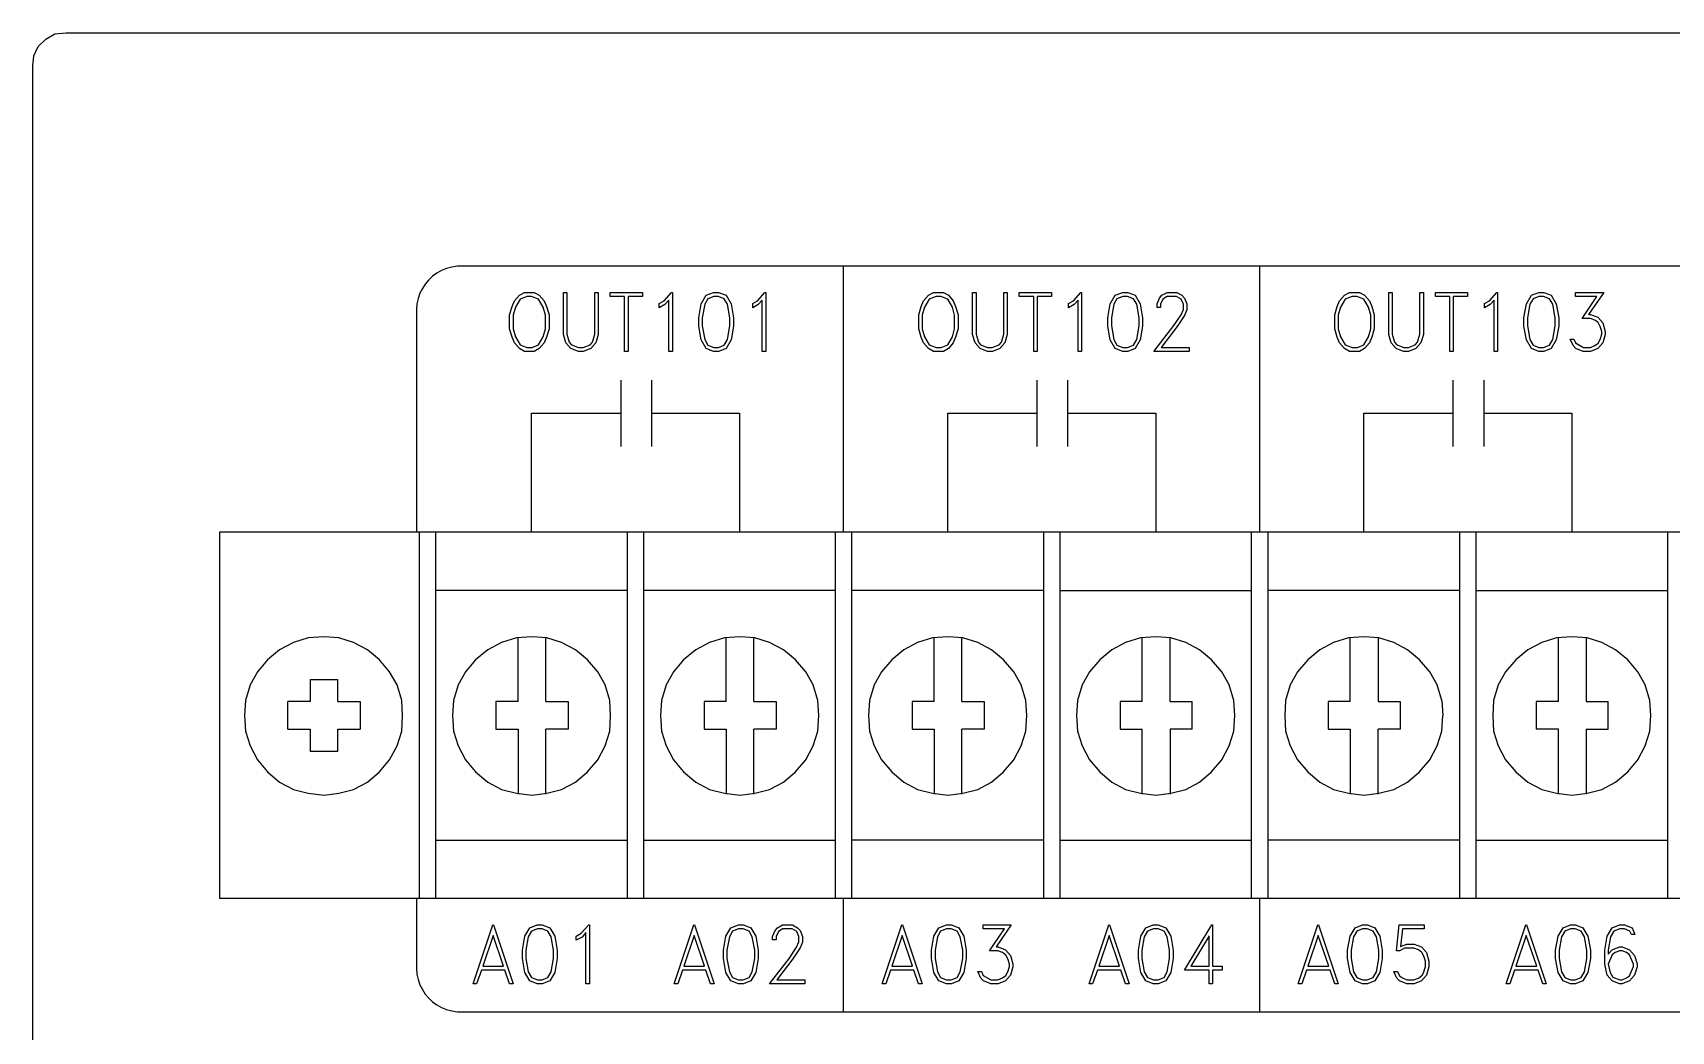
# Model space of a CAD drawing. Extents: x 3.4 to 20.6, y 5.2 to 12.5.
# Drawn here: x 3.375 to 6.328, y 10.683 to 12.482 of the extents above; entities that cross this region are included whole.
import ezdxf

# ---------------------------------------------------------------- set-up
doc = ezdxf.new("R2010")
doc.units = 0
doc.header["$MEASUREMENT"] = 0
doc.layers.get('0').update_dxf_attribs({"linetype": 'CONTINUOUS'})

msp = doc.modelspace()

# ---------------------------------------------------------------- linework, layer by layer
for points in [[(3.375, 12.4217), (3.3767, 12.44), (3.385, 12.4567), (3.3983, 12.47), (3.415, 12.48), (3.435, 12.4817), (20.5633, 12.4817)], [(20.5633, 5.5167), (3.435, 5.5167), (3.415, 5.5183), (3.3983, 5.5283), (3.385, 5.5417), (3.3767, 5.5583), (3.375, 5.5767), (3.375, 12.4217)], [(6.4503, 12.0612), (6.3227, 12.0612), (6.1974, 12.0612), (6.0747, 12.0612), (5.9547, 12.0612), (5.8375, 12.0612), (5.7232, 12.0612), (5.6119, 12.0612), (5.5037, 12.0612), (5.3987, 12.0612), (5.2972, 12.0612), (5.1991, 12.0612), (5.1514, 12.0612), (5.1046, 12.0612), (5.0587, 12.0612), (5.0138, 12.0612), (4.9698, 12.0612), (4.9269, 12.0612), (4.8848, 12.0612), (4.8438, 12.0612), (4.8039, 12.0612), (4.7649, 12.0612), (4.727, 12.0612), (4.6901, 12.0612), (4.6543, 12.0612), (4.6196, 12.0612), (4.5861, 12.0612), (4.5536, 12.0612), (4.5222, 12.0612), (4.492, 12.0612), (4.463, 12.0612), (4.4351, 12.0612), (4.4084, 12.0612), (4.383, 12.0612), (4.3587, 12.0612), (4.3357, 12.0612), (4.3139, 12.0612), (4.2934, 12.0612), (4.2742, 12.0612), (4.2562, 12.0612), (4.2396, 12.0612), (4.2242, 12.0612), (4.2103, 12.0612), (4.1976, 12.0612), (4.1863, 12.0612), (4.1764, 12.0612), (4.1679, 12.0612), (4.1608, 12.0612), (4.1552, 12.0612), (4.1509, 12.0612), (4.1481, 12.0612), (4.1468, 12.0612), (4.1456, 12.0612), (4.1405, 12.0609), (4.1305, 12.0595), (4.121, 12.057), (4.112, 12.0533), (4.1035, 12.0486), (4.0958, 12.0429), (4.0888, 12.0364), (4.0826, 12.029), (4.0773, 12.021), (4.073, 12.0123), (4.0697, 12.0031), (4.0676, 11.9933), (4.0667, 11.9832), (4.0667, 11.9811), (4.0667, 11.9805), (4.0667, 11.9767), (4.0667, 11.9696), (4.0667, 11.9597), (4.0667, 11.9471), (4.0667, 11.9322), (4.0667, 11.9152), (4.0667, 11.8964), (4.0667, 11.8762), (4.0667, 11.8548), (4.0667, 11.8094), (4.0667, 11.7627), (4.0667, 11.7169), (4.0667, 11.6951), (4.0667, 11.6743), (4.0667, 11.6549), (4.0667, 11.6372), (4.0667, 11.6214), (4.0667, 11.6079), (4.0667, 11.5968), (4.0667, 11.5886), (4.0667, 11.5834), (4.0667, 11.5817)], [(4.8367, 11.5817), (4.8367, 12.0612)], [(5.5867, 11.5817), (5.5867, 12.0612)], [(4.3056, 11.9483), (4.3011, 11.9331), (4.2968, 11.9229), (4.2879, 11.9128), (4.2789, 11.9077), (4.2611, 11.9077), (4.2521, 11.9128), (4.2432, 11.9229), (4.2389, 11.9331), (4.2344, 11.9483), (4.2344, 11.9732), (4.2389, 11.9883), (4.2432, 11.9985), (4.2521, 12.0087), (4.2611, 12.0138), (4.2789, 12.0138), (4.2879, 12.0087), (4.2968, 11.9985), (4.3011, 11.9883), (4.3056, 11.9732), (4.3056, 11.9483)], [(4.2993, 11.9485), (4.2993, 11.9729), (4.2952, 11.9874), (4.2867, 12.0018), (4.2742, 12.0066), (4.2658, 12.0066), (4.2533, 12.0018), (4.2449, 11.9874), (4.2407, 11.9729), (4.2407, 11.9485), (4.2449, 11.9341), (4.2533, 11.9197), (4.2658, 11.9149), (4.2752, 11.9149), (4.2867, 11.9197), (4.2952, 11.9341), (4.2993, 11.9485)], [(4.3942, 11.9383), (4.3897, 11.9231), (4.3807, 11.9128), (4.3674, 11.9077), (4.3585, 11.9077), (4.3451, 11.9128), (4.3361, 11.9231), (4.3317, 11.9383), (4.3317, 12.0138), (4.3379, 12.0138), (4.3379, 11.9387), (4.3422, 11.9242), (4.3461, 11.9197), (4.3587, 11.9149), (4.3671, 11.9149), (4.3797, 11.9197), (4.3837, 11.9242), (4.3879, 11.9387), (4.3879, 12.0138), (4.3942, 12.0138), (4.3942, 11.9383)], [(4.474, 12.0066), (4.448, 12.0066), (4.448, 11.9077), (4.4418, 11.9077), (4.4418, 12.0066), (4.4158, 12.0066), (4.4158, 12.0138), (4.474, 12.0138), (4.474, 12.0066)], [(4.5279, 11.9077), (4.5217, 11.9077), (4.5217, 12), (4.5146, 11.9919), (4.5043, 11.9861), (4.5043, 11.9936), (4.5134, 11.9988), (4.5266, 12.0138), (4.5279, 12.0138), (4.5279, 11.9077)], [(4.6381, 11.9532), (4.6338, 11.9282), (4.6247, 11.9128), (4.6113, 11.9077), (4.6023, 11.9077), (4.5889, 11.9128), (4.5799, 11.9282), (4.5755, 11.9532), (4.5755, 11.9683), (4.5799, 11.9933), (4.5889, 12.0087), (4.6023, 12.0138), (4.6113, 12.0138), (4.6247, 12.0087), (4.6338, 11.9933), (4.6381, 11.9683), (4.6381, 11.9532)], [(4.6318, 11.9535), (4.6318, 11.968), (4.6274, 11.9925), (4.6216, 12.0025), (4.611, 12.0066), (4.6026, 12.0066), (4.5919, 12.0025), (4.5862, 11.9925), (4.5818, 11.968), (4.5818, 11.9535), (4.5862, 11.929), (4.5919, 11.919), (4.6026, 11.9149), (4.611, 11.9149), (4.6216, 11.919), (4.6274, 11.929), (4.6318, 11.9535)], [(4.6963, 11.9077), (4.69, 11.9077), (4.69, 12), (4.6829, 11.9919), (4.6727, 11.9861), (4.6727, 11.9936), (4.6817, 11.9988), (4.6949, 12.0138), (4.6963, 12.0138), (4.6963, 11.9077)], [(5.0431, 11.9483), (5.0386, 11.9331), (5.0343, 11.9229), (5.0254, 11.9128), (5.0164, 11.9077), (4.9986, 11.9077), (4.9896, 11.9128), (4.9807, 11.9229), (4.9764, 11.9331), (4.972, 11.9483), (4.972, 11.9732), (4.9764, 11.9883), (4.9807, 11.9985), (4.9896, 12.0087), (4.9986, 12.0138), (5.0164, 12.0138), (5.0254, 12.0087), (5.0343, 11.9985), (5.0386, 11.9883), (5.0431, 11.9732), (5.0431, 11.9483)], [(5.0368, 11.9485), (5.0368, 11.9729), (5.0327, 11.9874), (5.0242, 12.0018), (5.0117, 12.0066), (5.0033, 12.0066), (4.9908, 12.0018), (4.9824, 11.9874), (4.9782, 11.9729), (4.9782, 11.9485), (4.9824, 11.9341), (4.9908, 11.9197), (5.0033, 11.9149), (5.0127, 11.9149), (5.0242, 11.9197), (5.0327, 11.9341), (5.0368, 11.9485)], [(5.1317, 11.9383), (5.1272, 11.9231), (5.1182, 11.9128), (5.1049, 11.9077), (5.096, 11.9077), (5.0826, 11.9128), (5.0736, 11.9231), (5.0692, 11.9383), (5.0692, 12.0138), (5.0754, 12.0138), (5.0754, 11.9387), (5.0797, 11.9242), (5.0836, 11.9197), (5.0962, 11.9149), (5.1046, 11.9149), (5.1172, 11.9197), (5.1212, 11.9242), (5.1254, 11.9387), (5.1254, 12.0138), (5.1317, 12.0138), (5.1317, 11.9383)], [(5.2115, 12.0066), (5.1855, 12.0066), (5.1855, 11.9077), (5.1793, 11.9077), (5.1793, 12.0066), (5.1533, 12.0066), (5.1533, 12.0138), (5.2115, 12.0138), (5.2115, 12.0066)], [(5.2654, 11.9077), (5.2592, 11.9077), (5.2592, 12), (5.2521, 11.9919), (5.2418, 11.9861), (5.2418, 11.9936), (5.2509, 11.9988), (5.2641, 12.0138), (5.2654, 12.0138), (5.2654, 11.9077)], [(5.3756, 11.9532), (5.3713, 11.9282), (5.3622, 11.9128), (5.3488, 11.9077), (5.3398, 11.9077), (5.3264, 11.9128), (5.3174, 11.9282), (5.313, 11.9532), (5.313, 11.9683), (5.3174, 11.9933), (5.3264, 12.0087), (5.3398, 12.0138), (5.3488, 12.0138), (5.3622, 12.0087), (5.3713, 11.9933), (5.3756, 11.9683), (5.3756, 11.9532)], [(5.3693, 11.9535), (5.3693, 11.968), (5.3649, 11.9925), (5.3591, 12.0025), (5.3485, 12.0066), (5.3401, 12.0066), (5.3294, 12.0025), (5.3237, 11.9925), (5.3193, 11.968), (5.3193, 11.9535), (5.3237, 11.929), (5.3294, 11.919), (5.3401, 11.9149), (5.3485, 11.9149), (5.3591, 11.919), (5.3649, 11.929), (5.3693, 11.9535)], [(5.4597, 11.9077), (5.396, 11.9077), (5.4321, 11.954), (5.4449, 11.9736), (5.4491, 11.9833), (5.4491, 11.9926), (5.4451, 12.0019), (5.4368, 12.0066), (5.4201, 12.0066), (5.4119, 12.0019), (5.4078, 11.9926), (5.4078, 11.9868), (5.4016, 11.9868), (5.4016, 11.9932), (5.406, 12.0035), (5.4105, 12.0087), (5.4196, 12.0138), (5.4374, 12.0138), (5.4464, 12.0087), (5.451, 12.0035), (5.4554, 11.9932), (5.4554, 11.9827), (5.451, 11.9725), (5.4379, 11.9526), (5.4091, 11.9149), (5.4597, 11.9149), (5.4597, 11.9077)], [(5.7931, 11.9483), (5.7886, 11.9331), (5.7843, 11.9229), (5.7754, 11.9128), (5.7664, 11.9077), (5.7486, 11.9077), (5.7396, 11.9128), (5.7307, 11.9229), (5.7264, 11.9331), (5.722, 11.9483), (5.722, 11.9732), (5.7264, 11.9883), (5.7307, 11.9985), (5.7396, 12.0087), (5.7486, 12.0138), (5.7664, 12.0138), (5.7754, 12.0087), (5.7843, 11.9985), (5.7886, 11.9883), (5.7931, 11.9732), (5.7931, 11.9483)], [(5.7868, 11.9485), (5.7868, 11.9729), (5.7827, 11.9874), (5.7742, 12.0018), (5.7617, 12.0066), (5.7533, 12.0066), (5.7408, 12.0018), (5.7324, 11.9874), (5.7282, 11.9729), (5.7282, 11.9485), (5.7324, 11.9341), (5.7408, 11.9197), (5.7533, 11.9149), (5.7627, 11.9149), (5.7742, 11.9197), (5.7827, 11.9341), (5.7868, 11.9485)], [(5.8817, 11.9383), (5.8772, 11.9231), (5.8682, 11.9128), (5.8549, 11.9077), (5.846, 11.9077), (5.8326, 11.9128), (5.8236, 11.9231), (5.8192, 11.9383), (5.8192, 12.0138), (5.8254, 12.0138), (5.8254, 11.9387), (5.8297, 11.9242), (5.8336, 11.9197), (5.8462, 11.9149), (5.8546, 11.9149), (5.8672, 11.9197), (5.8712, 11.9242), (5.8754, 11.9387), (5.8754, 12.0138), (5.8817, 12.0138), (5.8817, 11.9383)], [(5.9615, 12.0066), (5.9355, 12.0066), (5.9355, 11.9077), (5.9293, 11.9077), (5.9293, 12.0066), (5.9033, 12.0066), (5.9033, 12.0138), (5.9615, 12.0138), (5.9615, 12.0066)], [(6.0154, 11.9077), (6.0092, 11.9077), (6.0092, 12), (6.0021, 11.9919), (5.9918, 11.9861), (5.9918, 11.9936), (6.0009, 11.9988), (6.0141, 12.0138), (6.0154, 12.0138), (6.0154, 11.9077)], [(6.1256, 11.9532), (6.1213, 11.9282), (6.1122, 11.9128), (6.0988, 11.9077), (6.0898, 11.9077), (6.0764, 11.9128), (6.0674, 11.9282), (6.063, 11.9532), (6.063, 11.9683), (6.0674, 11.9933), (6.0764, 12.0087), (6.0898, 12.0138), (6.0988, 12.0138), (6.1122, 12.0087), (6.1213, 11.9933), (6.1256, 11.9683), (6.1256, 11.9532)], [(6.1193, 11.9535), (6.1193, 11.968), (6.1149, 11.9925), (6.1091, 12.0025), (6.0985, 12.0066), (6.0901, 12.0066), (6.0794, 12.0025), (6.0737, 11.9925), (6.0693, 11.968), (6.0693, 11.9535), (6.0737, 11.929), (6.0794, 11.919), (6.0901, 11.9149), (6.0985, 11.9149), (6.1091, 11.919), (6.1149, 11.929), (6.1193, 11.9535)], [(6.2097, 11.9383), (6.2053, 11.9231), (6.1963, 11.9128), (6.1829, 11.9077), (6.1697, 11.9077), (6.1564, 11.9128), (6.1517, 11.9181), (6.1466, 11.9297), (6.1531, 11.9297), (6.1561, 11.9228), (6.1701, 11.9149), (6.1827, 11.9149), (6.191, 11.9182), (6.1968, 11.9225), (6.2006, 11.9291), (6.2034, 11.9387), (6.2034, 11.9433), (6.2006, 11.9527), (6.1968, 11.9594), (6.191, 11.9638), (6.1827, 11.967), (6.1678, 11.967), (6.1946, 12.0066), (6.1558, 12.0066), (6.1558, 12.0138), (6.2068, 12.0138), (6.1796, 11.9743), (6.1829, 11.9743), (6.1963, 11.9692), (6.2053, 11.9588), (6.2097, 11.9436), (6.2097, 11.9383)], [(4.4349, 11.856), (4.4349, 11.736)], [(4.4904, 11.856), (4.4904, 11.736)], [(5.1849, 11.856), (5.1849, 11.736)], [(5.2404, 11.856), (5.2404, 11.736)], [(5.9349, 11.856), (5.9349, 11.736)], [(5.9904, 11.856), (5.9904, 11.736)], [(4.2742, 11.5817), (4.2742, 11.796), (4.4349, 11.796)], [(4.4904, 11.796), (4.6492, 11.796), (4.6492, 11.5817)], [(5.0242, 11.5817), (5.0242, 11.796), (5.1849, 11.796)], [(5.2404, 11.796), (5.3992, 11.796), (5.3992, 11.5817)], [(5.7742, 11.5817), (5.7742, 11.796), (5.9349, 11.796)], [(5.9904, 11.796), (6.1492, 11.796), (6.1492, 11.5817)], [(14.9617, 10.9217), (14.9617, 11.5817), (3.7117, 11.5817), (3.7117, 10.9217)], [(4.0717, 11.5817), (4.0717, 10.9217)], [(4.1017, 10.9217), (4.1017, 11.5817)], [(4.4467, 11.5817), (4.4467, 10.9217)], [(4.4767, 10.9217), (4.4767, 11.5817)], [(4.8217, 11.5817), (4.8217, 10.9217)], [(4.8517, 10.9217), (4.8517, 11.5817)], [(5.1967, 11.5817), (5.1967, 10.9217)], [(5.2267, 10.9217), (5.2267, 11.5817)], [(5.5717, 10.9217), (5.5717, 11.5817)], [(5.6017, 10.9217), (5.6017, 11.5817)], [(5.9467, 11.5817), (5.9467, 10.9217)], [(5.9767, 10.9217), (5.9767, 11.5817)], [(6.3217, 11.5817), (6.3217, 10.9217)], [(4.4467, 11.4767), (4.1017, 11.4767)], [(4.8217, 11.4767), (4.4767, 11.4767)], [(5.1967, 11.4767), (4.8517, 11.4767)], [(5.2267, 11.4767), (5.5717, 11.4767)], [(5.9467, 11.4767), (5.6017, 11.4767)], [(5.9767, 11.4767), (6.3217, 11.4767)], [(4.0417, 11.2517), (4.04, 11.2783), (4.0317, 11.3067), (4.0183, 11.33), (4, 11.3517), (3.9783, 11.37), (3.9533, 11.3833), (3.9267, 11.3917), (3.9, 11.3933), (3.8717, 11.3917), (3.845, 11.3833), (3.82, 11.37), (3.7983, 11.3517), (3.78, 11.33), (3.7667, 11.3067), (3.7583, 11.2783), (3.7567, 11.2517), (3.7583, 11.2233), (3.7667, 11.1967), (3.78, 11.1717), (3.7983, 11.15), (3.82, 11.1317), (3.845, 11.1183), (3.8717, 11.1117), (3.9, 11.1083), (3.9267, 11.1117), (3.9533, 11.1183), (3.9783, 11.1317), (4, 11.15), (4.0183, 11.1717), (4.0317, 11.1967), (4.04, 11.2233), (4.0417, 11.2517)], [(4.4167, 11.2517), (4.415, 11.2783), (4.4067, 11.3067), (4.3933, 11.33), (4.375, 11.3517), (4.3533, 11.37), (4.3283, 11.3833), (4.3017, 11.3917), (4.275, 11.3933), (4.2467, 11.3917), (4.22, 11.3833), (4.195, 11.37), (4.1733, 11.3517), (4.155, 11.33), (4.1417, 11.3067), (4.1333, 11.2783), (4.1317, 11.2517), (4.1333, 11.2233), (4.1417, 11.1967), (4.155, 11.1717), (4.1733, 11.15), (4.195, 11.1317), (4.22, 11.1183), (4.2467, 11.1117), (4.275, 11.1083), (4.3017, 11.1117), (4.3283, 11.1183), (4.3533, 11.1317), (4.375, 11.15), (4.3933, 11.1717), (4.4067, 11.1967), (4.415, 11.2233), (4.4167, 11.2517)], [(4.25, 11.2767), (4.25, 11.3917)], [(4.3, 11.2767), (4.3, 11.3917)], [(4.7917, 11.2517), (4.79, 11.2783), (4.7817, 11.3067), (4.7683, 11.33), (4.75, 11.3517), (4.7283, 11.37), (4.7033, 11.3833), (4.6767, 11.3917), (4.65, 11.3933), (4.6217, 11.3917), (4.595, 11.3833), (4.57, 11.37), (4.5483, 11.3517), (4.53, 11.33), (4.5167, 11.3067), (4.5083, 11.2783), (4.5067, 11.2517), (4.5083, 11.2233), (4.5167, 11.1967), (4.53, 11.1717), (4.5483, 11.15), (4.57, 11.1317), (4.595, 11.1183), (4.6217, 11.1117), (4.65, 11.1083), (4.6767, 11.1117), (4.7033, 11.1183), (4.7283, 11.1317), (4.75, 11.15)], [(4.625, 11.2767), (4.625, 11.3917)], [(4.675, 11.2767), (4.675, 11.3917)], [(5.1667, 11.2517), (5.165, 11.2783), (5.1567, 11.3067), (5.1433, 11.33), (5.125, 11.3517), (5.1033, 11.37), (5.0783, 11.3833), (5.0517, 11.3917), (5.025, 11.3933), (4.9967, 11.3917), (4.97, 11.3833), (4.945, 11.37), (4.9233, 11.3517), (4.905, 11.33), (4.8917, 11.3067), (4.8833, 11.2783), (4.8817, 11.2517), (4.8833, 11.2233), (4.8917, 11.1967), (4.905, 11.1717), (4.9233, 11.15), (4.945, 11.1317), (4.97, 11.1183), (4.9967, 11.1117), (5.025, 11.1083), (5.0517, 11.1117), (5.0783, 11.1183), (5.1033, 11.1317), (5.125, 11.15), (5.1433, 11.1717), (5.1567, 11.1967), (5.165, 11.2233), (5.1667, 11.2517)], [(5, 11.2767), (5, 11.3917)], [(5.05, 11.2767), (5.05, 11.3917)], [(5.5417, 11.2517), (5.54, 11.2783), (5.5317, 11.3067), (5.5183, 11.33), (5.5, 11.3517), (5.4783, 11.37), (5.4533, 11.3833), (5.4267, 11.3917), (5.4, 11.3933), (5.3717, 11.3917), (5.345, 11.3833), (5.32, 11.37), (5.2983, 11.3517), (5.28, 11.33), (5.2667, 11.3067), (5.2583, 11.2783), (5.2567, 11.2517), (5.2583, 11.2233), (5.2667, 11.1967), (5.28, 11.1717), (5.2983, 11.15), (5.32, 11.1317), (5.345, 11.1183), (5.3717, 11.1117), (5.4, 11.1083), (5.4267, 11.1117), (5.4533, 11.1183), (5.4783, 11.1317), (5.5, 11.15), (5.5183, 11.1717), (5.5317, 11.1967), (5.54, 11.2233), (5.5417, 11.2517)], [(5.375, 11.2767), (5.375, 11.3917)], [(5.425, 11.2767), (5.425, 11.3917)], [(5.915, 11.2783), (5.9067, 11.3067), (5.8933, 11.33), (5.875, 11.3517), (5.8533, 11.37), (5.8283, 11.3833), (5.8017, 11.3917), (5.775, 11.3933), (5.7467, 11.3917), (5.72, 11.3833), (5.695, 11.37), (5.6733, 11.3517), (5.655, 11.33), (5.6417, 11.3067), (5.6333, 11.2783), (5.6317, 11.2517), (5.6333, 11.2233), (5.6417, 11.1967), (5.655, 11.1717), (5.6733, 11.15), (5.695, 11.1317), (5.72, 11.1183), (5.7467, 11.1117), (5.775, 11.1083), (5.8017, 11.1117), (5.8283, 11.1183), (5.8533, 11.1317), (5.875, 11.15), (5.8933, 11.1717), (5.9067, 11.1967), (5.915, 11.2233), (5.9167, 11.2517)], [(5.75, 11.2767), (5.75, 11.3917)], [(5.8, 11.3917), (5.8, 11.2767)], [(6.2917, 11.2517), (6.29, 11.2783), (6.2817, 11.3067), (6.2683, 11.33), (6.25, 11.3517), (6.2283, 11.37), (6.2033, 11.3833), (6.1767, 11.3917), (6.15, 11.3933), (6.1217, 11.3917), (6.095, 11.3833), (6.07, 11.37), (6.0483, 11.3517), (6.03, 11.33), (6.0167, 11.3067), (6.0083, 11.2783), (6.0067, 11.2517), (6.0083, 11.2233), (6.0167, 11.1967), (6.03, 11.1717), (6.0483, 11.15), (6.07, 11.1317), (6.095, 11.1183), (6.1217, 11.1117), (6.15, 11.1083), (6.1767, 11.1117), (6.2033, 11.1183), (6.2283, 11.1317), (6.25, 11.15), (6.2683, 11.1717), (6.2817, 11.1967), (6.29, 11.2233), (6.2917, 11.2517)], [(6.125, 11.2767), (6.125, 11.3917)], [(6.175, 11.3917), (6.175, 11.2767), (6.215, 11.2767)], [(3.875, 11.3167), (3.875, 11.2767), (3.835, 11.2767)], [(3.875, 11.3167), (3.925, 11.3167)], [(3.925, 11.2767), (3.925, 11.3167)], [(3.835, 11.2267), (3.835, 11.2767)], [(3.925, 11.2767), (3.965, 11.2767)], [(3.965, 11.2767), (3.965, 11.2267)], [(4.25, 11.2767), (4.21, 11.2767)], [(4.21, 11.2767), (4.21, 11.2267), (4.25, 11.2267)], [(4.3, 11.2767), (4.34, 11.2767)], [(4.34, 11.2767), (4.34, 11.2267), (4.3, 11.2267)], [(4.625, 11.2767), (4.585, 11.2767)], [(4.585, 11.2767), (4.585, 11.2267), (4.625, 11.2267)], [(4.675, 11.2767), (4.715, 11.2767)], [(4.715, 11.2767), (4.715, 11.2267), (4.675, 11.2267)], [(5, 11.2767), (4.96, 11.2767)], [(4.96, 11.2767), (4.96, 11.2267), (5, 11.2267)], [(5.05, 11.2767), (5.09, 11.2767)], [(5.09, 11.2767), (5.09, 11.2267), (5.05, 11.2267)], [(5.335, 11.2767), (5.335, 11.2267)], [(5.375, 11.2767), (5.335, 11.2767)], [(5.425, 11.2767), (5.465, 11.2767)], [(5.465, 11.2267), (5.465, 11.2767)], [(5.75, 11.2767), (5.71, 11.2767)], [(5.71, 11.2767), (5.71, 11.2267), (5.75, 11.2267)], [(5.8, 11.2767), (5.84, 11.2767)], [(5.84, 11.2767), (5.84, 11.2267)], [(5.915, 11.2783), (5.9167, 11.2517)], [(6.125, 11.2767), (6.085, 11.2767)], [(6.085, 11.2767), (6.085, 11.2267)], [(6.215, 11.2267), (6.215, 11.2767)], [(3.835, 11.2267), (3.875, 11.2267)], [(3.875, 11.2267), (3.875, 11.1867)], [(3.925, 11.1867), (3.925, 11.2267)], [(3.925, 11.2267), (3.965, 11.2267)], [(4.25, 11.2267), (4.25, 11.11)], [(4.3, 11.11), (4.3, 11.2267)], [(4.625, 11.2267), (4.625, 11.11)], [(4.675, 11.11), (4.675, 11.2267)], [(4.75, 11.15), (4.7683, 11.1717), (4.7817, 11.1967), (4.79, 11.2233), (4.7917, 11.2517)], [(5, 11.2267), (5, 11.11)], [(5.05, 11.11), (5.05, 11.2267)], [(5.335, 11.2267), (5.375, 11.2267)], [(5.375, 11.11), (5.375, 11.2267)], [(5.425, 11.2267), (5.425, 11.11)], [(5.465, 11.2267), (5.425, 11.2267)], [(5.75, 11.2267), (5.75, 11.11)], [(5.8, 11.11), (5.8, 11.2267)], [(5.84, 11.2267), (5.8, 11.2267)], [(6.125, 11.2267), (6.085, 11.2267)], [(6.125, 11.11), (6.125, 11.2267)], [(6.175, 11.2267), (6.175, 11.11)], [(6.175, 11.2267), (6.215, 11.2267)], [(3.925, 11.1867), (3.875, 11.1867)], [(4.1017, 11.0267), (4.4467, 11.0267)], [(4.4767, 11.0267), (4.8217, 11.0267)], [(5.1967, 11.0267), (4.8517, 11.0267)], [(5.2267, 11.0267), (5.5717, 11.0267)], [(5.9467, 11.0267), (5.6017, 11.0267)], [(5.9767, 11.0267), (6.3217, 11.0267)], [(14.9617, 10.9217), (3.7117, 10.9217)], [(4.0667, 10.9217), (4.0667, 10.9211), (4.0667, 10.9195), (4.0667, 10.9135), (4.0667, 10.9044), (4.0667, 10.8929), (4.0667, 10.8796), (4.0667, 10.8654), (4.0667, 10.8368), (4.0667, 10.8239), (4.0667, 10.8128), (4.0667, 10.8042), (4.0667, 10.8011), (4.0667, 10.7989), (4.0667, 10.7977), (4.0667, 10.7975), (4.0667, 10.7955), (4.0676, 10.7854), (4.0697, 10.7756), (4.073, 10.7664), (4.0773, 10.7577), (4.0826, 10.7497), (4.0888, 10.7423), (4.0958, 10.7358), (4.1035, 10.7301), (4.112, 10.7254), (4.121, 10.7217), (4.1305, 10.7192), (4.1405, 10.7178), (4.1456, 10.7175), (4.1468, 10.7175), (4.1481, 10.7175), (4.1509, 10.7175), (4.1552, 10.7175), (4.1608, 10.7175), (4.1679, 10.7175), (4.1764, 10.7175), (4.1863, 10.7175), (4.1976, 10.7175), (4.2103, 10.7175), (4.2242, 10.7175), (4.2396, 10.7175), (4.2562, 10.7175), (4.2742, 10.7175), (4.2934, 10.7175), (4.3139, 10.7175), (4.3357, 10.7175), (4.3587, 10.7175), (4.383, 10.7175), (4.4084, 10.7175), (4.4351, 10.7175), (4.463, 10.7175), (4.492, 10.7175), (4.5222, 10.7175), (4.5536, 10.7175), (4.5861, 10.7175), (4.6196, 10.7175), (4.6543, 10.7175), (4.6901, 10.7175), (4.727, 10.7175), (4.7649, 10.7175), (4.8039, 10.7175), (4.8438, 10.7175), (4.8848, 10.7175), (4.9269, 10.7175), (4.9698, 10.7175), (5.0138, 10.7175), (5.0587, 10.7175), (5.1046, 10.7175), (5.1514, 10.7175), (5.1991, 10.7175), (5.2972, 10.7175), (5.3987, 10.7175), (5.5037, 10.7175), (5.6119, 10.7175), (5.7232, 10.7175), (5.8375, 10.7175), (5.9547, 10.7175), (6.0747, 10.7175), (6.1974, 10.7175), (6.3227, 10.7175), (6.4503, 10.7175)], [(4.8367, 10.7175), (4.8367, 10.9217)], [(5.5867, 10.7175), (5.5867, 10.9217)], [(4.2408, 10.7682), (4.2344, 10.7682), (4.2259, 10.7929), (4.1836, 10.7929), (4.1751, 10.7682), (4.1686, 10.7682), (4.2041, 10.8743), (4.2054, 10.8743), (4.2408, 10.7682)], [(4.3202, 10.8136), (4.3159, 10.7887), (4.3068, 10.7733), (4.2934, 10.7682), (4.2844, 10.7682), (4.271, 10.7733), (4.262, 10.7887), (4.2576, 10.8136), (4.2576, 10.8288), (4.262, 10.8538), (4.271, 10.8692), (4.2844, 10.8743), (4.2934, 10.8743), (4.3068, 10.8692), (4.3159, 10.8538), (4.3202, 10.8288), (4.3202, 10.8136)], [(4.3784, 10.7682), (4.3721, 10.7682), (4.3721, 10.8605), (4.3651, 10.8524), (4.3548, 10.8466), (4.3548, 10.8541), (4.3638, 10.8593), (4.3771, 10.8743), (4.3784, 10.8743), (4.3784, 10.7682)], [(4.6033, 10.7682), (4.5969, 10.7682), (4.5884, 10.7929), (4.5461, 10.7929), (4.5376, 10.7682), (4.5311, 10.7682), (4.5666, 10.8743), (4.5679, 10.8743), (4.6033, 10.7682)], [(4.6827, 10.8136), (4.6784, 10.7887), (4.6693, 10.7733), (4.6559, 10.7682), (4.6469, 10.7682), (4.6335, 10.7733), (4.6245, 10.7887), (4.6201, 10.8136), (4.6201, 10.8288), (4.6245, 10.8538), (4.6335, 10.8692), (4.6469, 10.8743), (4.6559, 10.8743), (4.6693, 10.8692), (4.6784, 10.8538), (4.6827, 10.8288), (4.6827, 10.8136)], [(4.7668, 10.7682), (4.7031, 10.7682), (4.7392, 10.8145), (4.752, 10.8341), (4.7562, 10.8438), (4.7562, 10.8531), (4.7522, 10.8624), (4.744, 10.8671), (4.7272, 10.8671), (4.719, 10.8624), (4.7149, 10.8531), (4.7149, 10.8473), (4.7087, 10.8473), (4.7087, 10.8536), (4.7131, 10.864), (4.7177, 10.8692), (4.7267, 10.8743), (4.7445, 10.8743), (4.7535, 10.8692), (4.7581, 10.864), (4.7625, 10.8536), (4.7625, 10.8432), (4.7581, 10.833), (4.745, 10.8131), (4.7162, 10.7754), (4.7668, 10.7754), (4.7668, 10.7682)], [(4.9783, 10.7682), (4.9719, 10.7682), (4.9634, 10.7929), (4.9211, 10.7929), (4.9126, 10.7682), (4.9061, 10.7682), (4.9416, 10.8743), (4.9429, 10.8743), (4.9783, 10.7682)], [(5.0577, 10.8136), (5.0534, 10.7887), (5.0443, 10.7733), (5.0309, 10.7682), (5.0219, 10.7682), (5.0085, 10.7733), (4.9995, 10.7887), (4.9951, 10.8136), (4.9951, 10.8288), (4.9995, 10.8538), (5.0085, 10.8692), (5.0219, 10.8743), (5.0309, 10.8743), (5.0443, 10.8692), (5.0534, 10.8538), (5.0577, 10.8288), (5.0577, 10.8136)], [(5.1418, 10.7988), (5.1374, 10.7836), (5.1284, 10.7733), (5.115, 10.7682), (5.1018, 10.7682), (5.0885, 10.7733), (5.0838, 10.7785), (5.0787, 10.7902), (5.0852, 10.7902), (5.0882, 10.7833), (5.1022, 10.7754), (5.1148, 10.7754), (5.1231, 10.7787), (5.1289, 10.783), (5.1327, 10.7896), (5.1356, 10.7992), (5.1356, 10.8038), (5.1327, 10.8132), (5.1289, 10.8199), (5.1231, 10.8243), (5.1148, 10.8275), (5.0999, 10.8275), (5.1267, 10.8671), (5.0879, 10.8671), (5.0879, 10.8743), (5.1389, 10.8743), (5.1117, 10.8347), (5.115, 10.8347), (5.1284, 10.8296), (5.1374, 10.8193), (5.1418, 10.8041), (5.1418, 10.7988)], [(5.3512, 10.7682), (5.3448, 10.7682), (5.3363, 10.7929), (5.294, 10.7929), (5.2855, 10.7682), (5.2791, 10.7682), (5.3145, 10.8743), (5.3158, 10.8743), (5.3512, 10.7682)], [(5.4306, 10.8136), (5.4263, 10.7887), (5.4172, 10.7733), (5.4038, 10.7682), (5.3948, 10.7682), (5.3814, 10.7733), (5.3724, 10.7887), (5.3681, 10.8136), (5.3681, 10.8288), (5.3724, 10.8538), (5.3814, 10.8692), (5.3948, 10.8743), (5.4038, 10.8743), (5.4172, 10.8692), (5.4263, 10.8538), (5.4306, 10.8288), (5.4306, 10.8136)], [(5.5191, 10.7929), (5.5018, 10.7929), (5.5018, 10.7682), (5.4955, 10.7682), (5.4955, 10.7929), (5.4511, 10.7929), (5.5003, 10.8743), (5.5018, 10.8743), (5.5018, 10.8), (5.5191, 10.8), (5.5191, 10.7929)], [(5.7283, 10.7682), (5.7219, 10.7682), (5.7134, 10.7929), (5.6711, 10.7929), (5.6626, 10.7682), (5.6561, 10.7682), (5.6916, 10.8743), (5.6929, 10.8743), (5.7283, 10.7682)], [(5.8077, 10.8136), (5.8034, 10.7887), (5.7943, 10.7733), (5.7809, 10.7682), (5.7719, 10.7682), (5.7585, 10.7733), (5.7495, 10.7887), (5.7451, 10.8136), (5.7451, 10.8288), (5.7495, 10.8538), (5.7585, 10.8692), (5.7719, 10.8743), (5.7809, 10.8743), (5.7943, 10.8692), (5.8034, 10.8538), (5.8077, 10.8288), (5.8077, 10.8136)], [(5.8918, 10.7988), (5.8874, 10.7836), (5.8784, 10.7733), (5.865, 10.7682), (5.8518, 10.7682), (5.8385, 10.7733), (5.8338, 10.7785), (5.8287, 10.7902), (5.8352, 10.7902), (5.8386, 10.7825), (5.8438, 10.7787), (5.8521, 10.7754), (5.8648, 10.7754), (5.8727, 10.7783), (5.8793, 10.7837), (5.8818, 10.788), (5.8856, 10.7992), (5.8856, 10.8087), (5.8827, 10.8182), (5.8789, 10.8248), (5.8731, 10.8292), (5.8648, 10.8325), (5.8478, 10.8325), (5.8392, 10.8275), (5.8335, 10.8275), (5.8381, 10.8743), (5.8832, 10.8743), (5.8832, 10.8671), (5.8442, 10.8671), (5.8402, 10.8353), (5.8518, 10.8396), (5.865, 10.8396), (5.8784, 10.8346), (5.8874, 10.8243), (5.8918, 10.809), (5.8918, 10.7988)], [(6.1033, 10.7682), (6.0969, 10.7682), (6.0884, 10.7929), (6.0461, 10.7929), (6.0376, 10.7682), (6.0311, 10.7682), (6.0666, 10.8743), (6.0679, 10.8743), (6.1033, 10.7682)], [(6.1827, 10.8136), (6.1784, 10.7887), (6.1693, 10.7733), (6.1559, 10.7682), (6.1469, 10.7682), (6.1335, 10.7733), (6.1245, 10.7887), (6.1201, 10.8136), (6.1201, 10.8288), (6.1245, 10.8538), (6.1335, 10.8692), (6.1469, 10.8743), (6.1559, 10.8743), (6.1693, 10.8692), (6.1784, 10.8538), (6.1827, 10.8288), (6.1827, 10.8136)], [(6.2668, 10.7988), (6.2624, 10.7836), (6.2534, 10.7733), (6.24, 10.7682), (6.2355, 10.7682), (6.2221, 10.7733), (6.2131, 10.7836), (6.2087, 10.8038), (6.2087, 10.8288), (6.2129, 10.8538), (6.222, 10.8692), (6.2355, 10.8743), (6.2444, 10.8743), (6.258, 10.8692), (6.2631, 10.8572), (6.2566, 10.8572), (6.2539, 10.8632), (6.2441, 10.8671), (6.2357, 10.8671), (6.2251, 10.8629), (6.2193, 10.8529), (6.2149, 10.8285), (6.2149, 10.8214), (6.2221, 10.8296), (6.2355, 10.8347), (6.24, 10.8347), (6.2534, 10.8296), (6.2624, 10.8193), (6.2668, 10.8041), (6.2668, 10.7988)], [(4.2235, 10.8), (4.2047, 10.8552), (4.186, 10.8), (4.2235, 10.8)], [(4.3139, 10.814), (4.3139, 10.8285), (4.3095, 10.8529), (4.3037, 10.8629), (4.2931, 10.8671), (4.2847, 10.8671), (4.2741, 10.8629), (4.2683, 10.8529), (4.2639, 10.8285), (4.2639, 10.814), (4.2683, 10.7895), (4.2741, 10.7795), (4.2847, 10.7754), (4.2931, 10.7754), (4.3037, 10.7795), (4.3095, 10.7895), (4.3139, 10.814)], [(4.586, 10.8), (4.5672, 10.8552), (4.5485, 10.8), (4.586, 10.8)], [(4.6764, 10.814), (4.6764, 10.8285), (4.672, 10.8529), (4.6662, 10.8629), (4.6556, 10.8671), (4.6472, 10.8671), (4.6365, 10.8629), (4.6308, 10.8529), (4.6264, 10.8285), (4.6264, 10.814), (4.6308, 10.7895), (4.6365, 10.7795), (4.6472, 10.7754), (4.6556, 10.7754), (4.6662, 10.7795), (4.672, 10.7895), (4.6764, 10.814)], [(4.961, 10.8), (4.9422, 10.8552), (4.9235, 10.8), (4.961, 10.8)], [(5.0514, 10.814), (5.0514, 10.8285), (5.047, 10.8529), (5.0412, 10.8629), (5.0306, 10.8671), (5.0222, 10.8671), (5.0115, 10.8629), (5.0058, 10.8529), (5.0014, 10.8285), (5.0014, 10.814), (5.0058, 10.7895), (5.0115, 10.7795), (5.0222, 10.7754), (5.0306, 10.7754), (5.0412, 10.7795), (5.047, 10.7895), (5.0514, 10.814)], [(5.3339, 10.8), (5.3151, 10.8552), (5.2964, 10.8), (5.3339, 10.8)], [(5.4243, 10.814), (5.4243, 10.8285), (5.42, 10.8529), (5.4142, 10.8629), (5.4035, 10.8671), (5.3951, 10.8671), (5.3845, 10.8629), (5.3787, 10.8529), (5.3743, 10.8285), (5.3743, 10.814), (5.3787, 10.7895), (5.3845, 10.7795), (5.3951, 10.7754), (5.4035, 10.7754), (5.4142, 10.7795), (5.42, 10.7895), (5.4243, 10.814)], [(5.4955, 10.8), (5.4955, 10.8545), (5.4624, 10.8), (5.4955, 10.8)], [(5.711, 10.8), (5.6922, 10.8552), (5.6735, 10.8), (5.711, 10.8)], [(5.8014, 10.814), (5.8014, 10.8285), (5.797, 10.8529), (5.7912, 10.8629), (5.7806, 10.8671), (5.7722, 10.8671), (5.7615, 10.8629), (5.7558, 10.8529), (5.7514, 10.8285), (5.7514, 10.814), (5.7558, 10.7895), (5.7615, 10.7795), (5.7722, 10.7754), (5.7806, 10.7754), (5.7912, 10.7795), (5.797, 10.7895), (5.8014, 10.814)], [(6.086, 10.8), (6.0672, 10.8552), (6.0485, 10.8), (6.086, 10.8)], [(6.1764, 10.814), (6.1764, 10.8285), (6.172, 10.8529), (6.1662, 10.8629), (6.1556, 10.8671), (6.1472, 10.8671), (6.1365, 10.8629), (6.1308, 10.8529), (6.1264, 10.8285), (6.1264, 10.814), (6.1308, 10.7895), (6.1365, 10.7795), (6.1472, 10.7754), (6.1556, 10.7754), (6.1662, 10.7795), (6.172, 10.7895), (6.1764, 10.814)], [(6.2606, 10.7993), (6.2606, 10.8036), (6.2533, 10.8205), (6.2481, 10.8243), (6.2398, 10.8275), (6.2357, 10.8275), (6.2274, 10.8243), (6.2222, 10.8205), (6.2149, 10.8038), (6.2183, 10.7885), (6.2232, 10.7802), (6.2357, 10.7754), (6.2398, 10.7754), (6.2481, 10.7787), (6.2533, 10.7825), (6.2606, 10.7993)]]:
    msp.add_lwpolyline(points)

doc.saveas('drawing.dxf')
